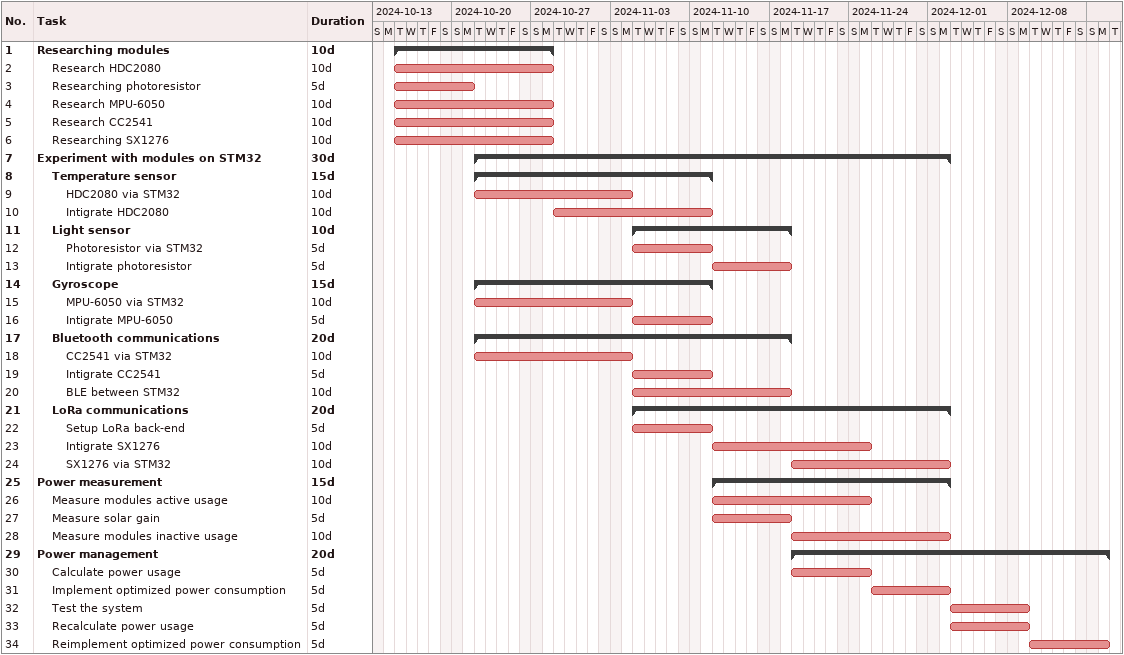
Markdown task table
| ID | Level | Task | Duration | Start | Finish |
|---|---|---|---|---|---|
| 1 | 1 | **Researching modules** | 10d | 2024-10-15 | 2024-10-28 |
| 2 | 2 | Research HDC2080 | 10d | 2024-10-15 | 2024-10-28 |
| 3 | 2 | Researching photoresistor | 5d | 2024-10-15 | 2024-10-21 |
| 4 | 2 | Research MPU-6050 | 10d | 2024-10-15 | 2024-10-28 |
| 5 | 2 | Research CC2541 | 10d | 2024-10-15 | 2024-10-28 |
| 6 | 2 | Researching SX1276 | 10d | 2024-10-15 | 2024-10-28 |
| 7 | 1 | **Experiment with modules on STM32** | 30d | 2024-10-22 | 2024-12-02 |
| 8 | 2 | **Temperature sensor** | 15d | 2024-10-22 | 2024-11-11 |
| 9 | 3 | HDC2080 via STM32 | 10d | 2024-10-22 | 2024-11-04 |
| 10 | 3 | Intigrate HDC2080 | 10d | 2024-10-29 | 2024-11-11 |
| 11 | 2 | **Light sensor** | 10d | 2024-11-05 | 2024-11-18 |
| 12 | 3 | Photoresistor via STM32 | 5d | 2024-11-05 | 2024-11-11 |
| 13 | 3 | Intigrate photoresistor | 5d | 2024-11-12 | 2024-11-18 |
| 14 | 2 | **Gyroscope** | 15d | 2024-10-22 | 2024-11-11 |
| 15 | 3 | MPU-6050 via STM32 | 10d | 2024-10-22 | 2024-11-04 |
| 16 | 3 | Intigrate MPU-6050 | 5d | 2024-11-05 | 2024-11-11 |
| 17 | 2 | **Bluetooth communications** | 20d | 2024-10-22 | 2024-11-18 |
| 18 | 3 | CC2541 via STM32 | 10d | 2024-10-22 | 2024-11-04 |
| 19 | 3 | Intigrate CC2541 | 5d | 2024-11-05 | 2024-11-11 |
| 20 | 3 | BLE between STM32 | 10d | 2024-11-05 | 2024-11-18 |
| 21 | 2 | **LoRa communications** | 20d | 2024-11-05 | 2024-12-02 |
| 22 | 3 | Setup LoRa back-end | 5d | 2024-11-05 | 2024-11-11 |
| 23 | 3 | Intigrate SX1276 | 10d | 2024-11-12 | 2024-11-25 |
| 24 | 3 | SX1276 via STM32 | 10d | 2024-11-19 | 2024-12-02 |
| 25 | 1 | **Power measurement** | 15d | 2024-11-12 | 2024-12-02 |
| 26 | 2 | Measure modules active usage | 10d | 2024-11-12 | 2024-11-25 |
| 27 | 2 | Measure solar gain | 5d | 2024-11-12 | 2024-11-18 |
| 28 | 2 | Measure modules inactive usage | 10d | 2024-11-19 | 2024-12-02 |
| 29 | 1 | **Power management** | 20d | 2024-11-19 | 2024-12-16 |
| 30 | 2 | Calculate power usage | 5d | 2024-11-19 | 2024-11-25 |
| 31 | 2 | Implement optimized power consumption | 5d | 2024-11-26 | 2024-12-02 |
| 32 | 2 | Test the system | 5d | 2024-12-03 | 2024-12-09 |
| 33 | 2 | Recalculate power usage | 5d | 2024-12-03 | 2024-12-09 |
| 34 | 2 | Reimplement optimized power consumption | 5d | 2024-12-10 | 2024-12-16 |
